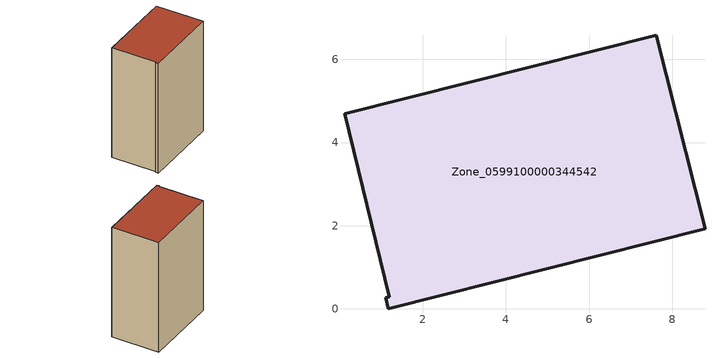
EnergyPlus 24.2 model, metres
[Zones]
Zone_0599100000344542
 floor ground (C_G): 0.12,4.69 7.62,6.58 8.79,1.92 1.17,0 1.1,0.26 1.19,0.28 z0
 wall outside (C_F): 8.79,1.92 7.62,6.58 0.12,4.69 1.19,0.28 1.1,0.26 1.17,0 8.79,1.92 z0:11.52
 roof outside (C_R): 7.62,6.58 0.12,4.69 1.19,0.28 1.1,0.26 1.17,0 8.79,1.92 z11.52
[BUILDING]
Pand.0599100000344542: North Axis=0; Terrain=City; Loads Convergence Tolerance Value=0.04; Temperature Convergence Tolerance Value=0.4; Solar Distribution=FullExterior; Maximum Number of Warmup Days=25; Minimum Number of Warmup Days=1
[Site:Location]
Rotterdam.The.Hague.AP_ZH_NLD Design_Conditions: Latitude=51.96; Longitude=4.45; Time Zone=1; Elevation=-4.5
[SITE:GROUNDTEMPERATURE:BUILDINGSURFACE]
18, 18, 18, 18, 18, 18, 18, 18, 18, 18, 18, 18
[MATERIAL] Thermal Absorptance=0.9; Solar Absorptance=0.7; Visible Absorptance=0.7
Name | Roughness | Thickness | Conductivity | Density | Specific Heat
G.TI.1992-2005 | MediumSmooth | 0.15 | 0.06 | 540 | 1210
F.TI.1992-2005 | Rough | 0.3 | 0.12 | 1920 | 840
R.TI.1992-2005 | MediumRough | 0.2 | 0.08 | 1500 | 1000
[CONSTRUCTION]
C_G: G.TI.1992-2005
C_F: F.TI.1992-2005
C_R: R.TI.1992-2005
[ZONE]
Zone_0599100000344542: Type=1; Multiplier=1; Ceiling Height=Autocalculate; Volume=Autocalculate; Floor Area=autocalculate; Part of Total Floor Area=Yes
[ZONEINFILTRATION:DESIGNFLOWRATE]
Infil_Zone_0599100000344542: Zone or ZoneList or Space or SpaceList=Zone_0599100000344542; Schedule=AlwaysOn; Design Flow Rate Calculation Method=Flow/Area; Flow Rate per Floor Area=0.0015; Constant Term Coefficient=1; Temperature Term Coefficient=0; Velocity Term Coefficient=0; Velocity Squared Term Coefficient=0
[HVACTEMPLATE:ZONE:IDEALLOADSAIRSYSTEM]
Zone_0599100000344542: Maximum Heating Supply Air Temperature=50; Minimum Cooling Supply Air Temperature=13; Maximum Heating Supply Air Humidity Ratio=0.0156; Minimum Cooling Supply Air Humidity Ratio=0.0077; Heating Limit=NoLimit; Cooling Limit=NoLimit; Dehumidification Control Type=ConstantSensibleHeatRatio; Cooling Sensible Heat Ratio=0.7; Dehumidification Setpoint=60; Humidification Control Type=None; Humidification Setpoint=30; Outdoor Air Method=None; Outdoor Air Flow Rate per Person=0.00944; Outdoor Air Flow Rate per Zone Floor Area=0; Outdoor Air Flow Rate per Zone=0; Demand Controlled Ventilation Type=None; Outdoor Air Economizer Type=NoEconomizer; Heat Recovery Type=None; Sensible Heat Recovery Effectiveness=0.7; Latent Heat Recovery Effectiveness=0.65
[ZONECONTROL:THERMOSTAT]
ThermostatControl_Zone_0599100000344542: Zone or ZoneList=Zone_0599100000344542; Control Type Schedule=DualSetpointControlType; Control 1=Thermostat_Zone_0599100000344542; Temperature Difference Between Cutout And Setpoint=0
[THERMOSTATSETPOINT:DUALSETPOINT]
Thermostat_Zone_0599100000344542: Heating Setpoint Temperature Schedule=HeatingSetpoint_Zone_0599100000344542; Cooling Setpoint Temperature Schedule=CoolingSetpoint_Zone_0599100000344542
[SCHEDULE:COMPACT]
HeatingSetpoint_Zone_0599100000344542: Through: 12/31, For: AllDays, Until: 24:00, 21
CoolingSetpoint_Zone_0599100000344542: Through: 12/31, For: AllDays, Until: 24:00, 24
DualSetpointControlType: Through: 12/31, For: AllDays, Until: 24:00, 4
AlwaysOn: Through: 12/31, For: AllDays, Until: 24:00, 1
